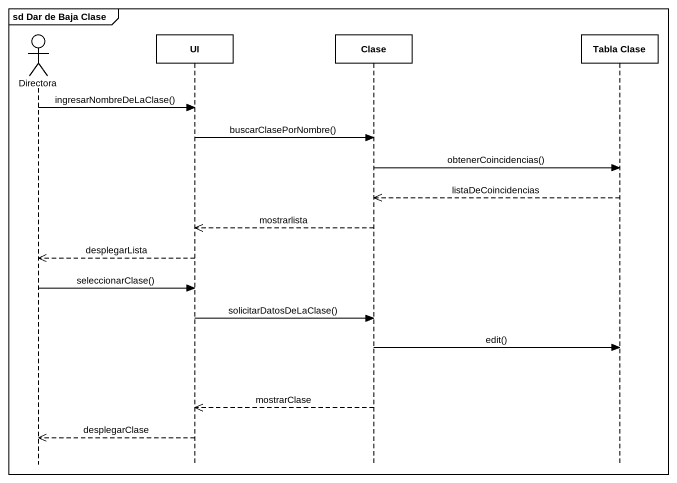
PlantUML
@startuml
mainframe sd Dar de Baja Clase
hide footbox
actor Directora
participant UI
participant Clase
participant "Tabla Clase" as Tabla_Clase

Directora -> UI : ingresarNombreDeLaClase()
UI -> Clase : buscarClasePorNombre()
Clase -> Tabla_Clase : obtenerCoincidencias()
Tabla_Clase -->> Clase : listaDeCoincidencias
Clase -->> UI : mostrarlista
UI -->> Directora : desplegarLista
Directora -> UI : seleccionarClase()
UI -> Clase : solicitarDatosDeLaClase()
Clase -> Tabla_Clase : edit()
Clase -->> UI : mostrarClase
UI -->> Directora : desplegarClase
@enduml
